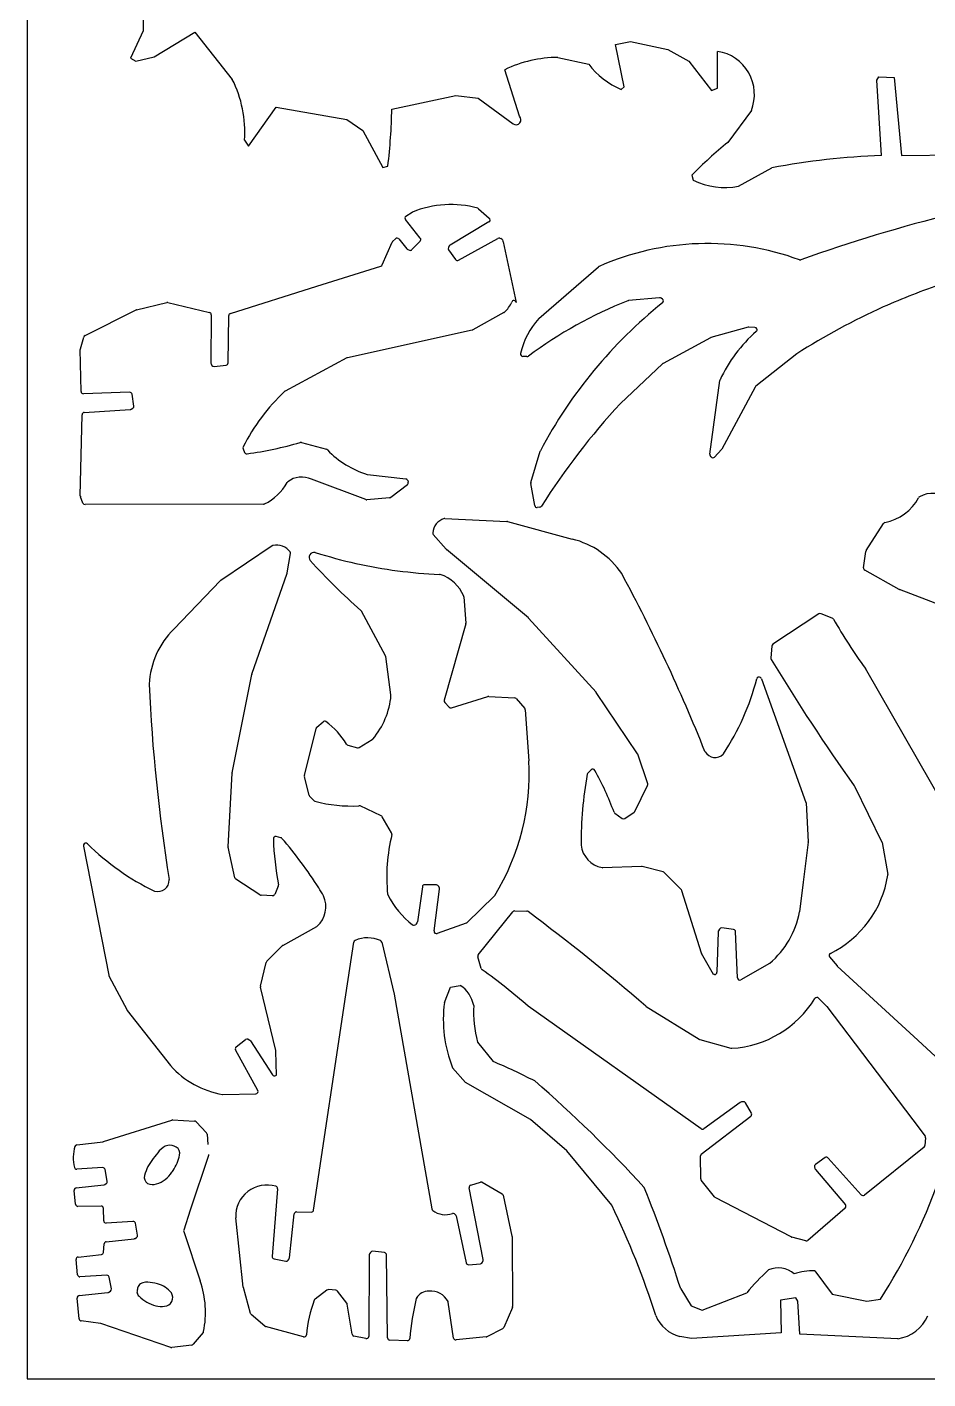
# Model space of a CAD drawing. Extents: x 0 to 821, y 0 to 548.
# Drawn here: x 0 to 156.1, y 0 to 234.2 of the extents above; entities that cross this region are included whole.
import ezdxf

# ---------------------------------------------------------------- set-up
doc = ezdxf.new("R2010")
doc.units = 0
doc.layers.add('WHITE', color=7, linetype='CONTINUOUS')

msp = doc.modelspace()

# ---------------------------------------------------------------- linework, layer by layer
at = {"layer": 'WHITE', "linetype": 'CONTINUOUS'}
for p, q in [((0, 548.229817), (0, 0)), ((20.054025, 237.36982), (20.143925, 233.530281)), ((20.143925, 233.530281), (17.923925, 228.790281)), ((22.043925, 228.990281), (29.083925, 233.260281)), ((29.083925, 233.260281), (35.573925, 225.090281)), ((101.973925, 231.130281), (104.603925, 231.650281)), ((103.493925, 223.830281), (101.973925, 231.130281)), ((104.603925, 231.650281), (111.073925, 230.290281)), ((111.073925, 230.290281), (114.713925, 228.220281)), ((119.633925, 223.550281), (119.683925, 229.950281)), ((17.923925, 228.790281), (18.843925, 228.230281)), ((18.843925, 228.230281), (22.043925, 228.990281)), ((92.013947, 228.889555), (97.333925, 227.710281)), ((114.713925, 228.220281), (118.613925, 223.190281)), ((85.363889, 218.720479), (82.793925, 226.760281)), ((147.293925, 224.940281), (147.593925, 225.550281)), ((148.084126, 211.899486), (147.293925, 224.940281)), ((147.593925, 225.550281), (150.263925, 225.420281)), ((150.263925, 225.420281), (151.543925, 211.900281)), ((102.953607, 223.349667), (103.493925, 223.830281)), ((118.613925, 223.190281), (119.633925, 223.550281)), ((38.383925, 213.500281), (43.193925, 220.260281)), ((43.193925, 220.260281), (55.443925, 218.150281)), ((63.223599, 219.948762), (74.303925, 222.290281)), ((74.303925, 222.290281), (78.193925, 221.850281)), ((78.193925, 221.850281), (84.243925, 217.370281)), ((55.443925, 218.150281), (58.223925, 216.250281)), ((125.523835, 219.729624), (121.463925, 214.190281)), ((58.223925, 216.250281), (61.683925, 209.830281)), ((37.694002, 214.580079), (38.383925, 213.500281)), ((151.543925, 211.900281), (161.583925, 212.040281)), ((61.683925, 209.830281), (62.533925, 210.090281)), ((115.183593, 208.499956), (115.453925, 207.610281)), ((123.294248, 206.580209), (129.073925, 209.780281)), ((65.67394, 201.389807), (66.733925, 202.080281)), ((78.263907, 202.700272), (80.113925, 201.070281)), ((68.153963, 197.609955), (65.583925, 200.800281)), ((80.053967, 200.420017), (73.313925, 196.400281)), ((61.563914, 192.989974), (63.293925, 196.870281)), ((63.363884, 196.989584), (63.833925, 197.480281)), ((64.433967, 197.450119), (65.813925, 195.730281)), ((66.703971, 195.60015), (68.133925, 197.080281)), ((74.783938, 193.779999), (81.583925, 197.560281)), ((81.91393, 197.589527), (82.133925, 197.520281)), ((82.373966, 197.299526), (82.483925, 197.050281)), ((82.503964, 196.980092), (84.763925, 186.470281)), ((65.983924, 195.609658), (66.273925, 195.500281)), ((73.183924, 196.26042), (73.023925, 195.990281)), ((73.043896, 195.550273), (74.273925, 193.890281)), ((50.223925, 189.270281), (61.313925, 192.770281)), ((88.703925, 183.660281), (99.02395, 192.629577)), ((35.243968, 184.550397), (50.223925, 189.270281)), ((10.05393, 180.709574), (18.903925, 185.150281)), ((18.993924, 185.180281), (24.233925, 186.420281)), ((24.423924, 186.420281), (31.623925, 184.730281)), ((109.633925, 187.280281), (104.223917, 186.769742)), ((110.113925, 187.040281), (109.923642, 187.189816)), ((31.923926, 184.339593), (31.853925, 176.020281)), ((34.853884, 175.980322), (34.963925, 184.180281)), ((82.643966, 184.699589), (77.273925, 181.710281)), ((9.243922, 178.419811), (9.853925, 180.460281)), ((77.163891, 181.669923), (55.513925, 176.880281)), ((118.443925, 180.340281), (110.223522, 175.900479)), ((124.963925, 182.160281), (118.523428, 180.369595)), ((126.133925, 182.140281), (125.073941, 182.170101)), ((9.363923, 171.030458), (9.233925, 178.290281)), ((31.903954, 175.820162), (32.053925, 175.560281)), ((55.403925, 176.840426), (44.733925, 171.090281)), ((86.643925, 177.080281), (85.913893, 177.119687)), ((110.143925, 175.840281), (102.82362, 168.980158)), ((133.393925, 177.550281), (126.273927, 171.930283)), ((32.4439, 175.35973), (34.493925, 175.590281)), ((118.333925, 160.200281), (120.063924, 172.930281)), ((126.173925, 171.810281), (120.394123, 161.039878)), ((17.783941, 170.890256), (9.783925, 170.640281)), ((18.523969, 168.52038), (18.193925, 170.560281)), ((9.233923, 152.95974), (9.543925, 167.020281)), ((9.913922, 167.409741), (17.893925, 167.890281)), ((18.073925, 167.950281), (18.343925, 168.120281)), ((47.573925, 162.200281), (51.893925, 161.020281)), ((37.443948, 161.090012), (37.703925, 160.480281)), ((87.333925, 155.280281), (88.943962, 160.709937)), ((118.533925, 159.730281), (118.394292, 159.919571)), ((120.333925, 160.960281), (119.154362, 159.680325)), ((58.703973, 152.320496), (49.323925, 155.840281)), ((59.023928, 156.66968), (65.633925, 155.890281)), ((65.913905, 154.879926), (63.033925, 152.700281)), ((65.973971, 155.610302), (66.063925, 155.310281)), ((87.983925, 151.260281), (87.323901, 155.099667)), ((9.683927, 151.699508), (9.263925, 152.810281)), ((62.823898, 152.619994), (58.873925, 152.290281)), ((40.983903, 151.520265), (10.053925, 151.440281)), ((88.843925, 150.980281), (88.423922, 150.930281)), ((72.4239, 149.039829), (83.163925, 148.510281)), ((83.243963, 148.499588), (94.483925, 145.460281)), ((145.433513, 143.500182), (148.403925, 148.190281)), ((72.63397, 143.700473), (70.403925, 146.260281)), ((42.503932, 144.300039), (33.573925, 138.320281)), ((45.083924, 139.610279), (45.663925, 142.950281)), ((86.893924, 131.81028), (72.673925, 143.650281)), ((144.963453, 140.490198), (145.373925, 143.340281)), ((33.503921, 138.26985), (25.433925, 129.870281)), ((38.963911, 122.080247), (45.063925, 139.550281)), ((151.113924, 136.730281), (145.163925, 140.080281)), ((168.963308, 129.989851), (151.173925, 136.710281)), ((75.723925, 135.440281), (76.043942, 130.92981)), ((62.123925, 125.250281), (57.963924, 133.000081)), ((98.613931, 118.930104), (86.933925, 131.780281)), ((137.244023, 132.510404), (129.253925, 127.250281)), ((139.553425, 131.780105), (137.603925, 132.550281)), ((76.033925, 130.800281), (72.313956, 117.55042)), ((129.07416, 126.950339), (128.903925, 124.880281)), ((63.073925, 118.490281), (62.163898, 125.110073)), ((35.543925, 105.00998), (38.943925, 122.030281)), ((163.534112, 91.220038), (145.283925, 123.030281)), ((127.104393, 121.480091), (127.143925, 121.440281)), ((127.274365, 121.26021), (134.983925, 99.869981)), ((72.413925, 117.170281), (73.143906, 116.370327)), ((73.553925, 116.260281), (79.883957, 118.190399)), ((80.013925, 118.200281), (84.503924, 117.980281)), ((84.783925, 117.840281), (86.243901, 116.140314)), ((105.78349, 108.290262), (98.643925, 118.880281)), ((86.343925, 115.910281), (86.963909, 107.090028)), ((48.063925, 104.499981), (50.083943, 112.669812)), ((50.203925, 112.870281), (51.293966, 113.830058)), ((57.563925, 109.360281), (59.83394, 110.760073)), ((55.613925, 109.750281), (57.243888, 109.310353)), ((107.573615, 103.090034), (105.833925, 108.200281)), ((97.183925, 104.949981), (97.753925, 105.500281)), ((34.873924, 92.189981), (35.543925, 104.949981)), ((48.873925, 101.129981), (48.063924, 104.299984)), ((49.703925, 100.189981), (48.973882, 100.960034)), ((105.353894, 98.309997), (107.553925, 102.789981)), ((143.374042, 102.699951), (148.163925, 92.999981)), ((61.373925, 97.529981), (57.723894, 99.240027)), ((135.003965, 99.759961), (135.383925, 93.049981)), ((63.183925, 94.589981), (61.543948, 97.370024)), ((101.863942, 97.970002), (103.133925, 97.069981)), ((103.58388, 97.060034), (105.223925, 98.159981)), ((43.963878, 93.75005), (43.193925, 93.929981)), ((9.773928, 92.260028), (14.163925, 69.949981)), ((9.803926, 92.53003), (9.783925, 92.469981)), ((36.013891, 86.809976), (34.873925, 92.089981)), ((135.383924, 92.979978), (134.513925, 86.029981)), ((148.193694, 92.890027), (149.173925, 87.369981)), ((106.494007, 88.759983), (99.733925, 88.549981)), ((110.254137, 87.820037), (106.603925, 88.749981)), ((113.403865, 84.699997), (110.443925, 87.709981)), ((40.373919, 83.859998), (36.183925, 86.559981)), ((43.543923, 85.360033), (42.923925, 83.939981)), ((68.513925, 85.249981), (67.653875, 79.17997)), ((70.983925, 85.569981), (68.923918, 85.600026)), ((70.553925, 77.589981), (71.493888, 84.829959)), ((71.463925, 85.029981), (71.343881, 85.320026)), ((116.874323, 73.759952), (113.493925, 84.539981)), ((134.513925, 86.029981), (133.873925, 80.929981)), ((42.533972, 83.699979), (40.573925, 83.789981)), ((81.003925, 83.669981), (76.243883, 79.030016)), ((78.193878, 73.449969), (84.193925, 80.909981)), ((84.513902, 81.060023), (86.593925, 81.019981)), ((44.313891, 75.090033), (50.213925, 78.379981)), ((67.563925, 78.979981), (67.363876, 78.740039)), ((76.093925, 78.939981), (71.08391, 77.160028)), ((119.774325, 77.450052), (119.553925, 70.449981)), ((119.983925, 77.909981), (119.833925, 77.639981)), ((122.444302, 77.859985), (120.383925, 78.109981)), ((123.113804, 69.479996), (122.793925, 77.479981)), ((41.573904, 72.339982), (44.223925, 75.019981)), ((55.253925, 66.529981), (56.623925, 75.669981)), ((61.463883, 75.659973), (63.633925, 66.629981)), ((78.703939, 71.079974), (78.123925, 73.089981)), ((118.963925, 70.069981), (116.903925, 73.679981)), ((139.084199, 73.089994), (140.383925, 71.539981)), ((40.483924, 68.04998), (41.463925, 72.149981)), ((128.654002, 71.969965), (123.713925, 69.149981)), ((140.423924, 71.499982), (153.663925, 59.309981)), ((14.203929, 69.839981), (17.333925, 63.889981)), ((73.403925, 67.879981), (75.053925, 68.159981)), ((119.123437, 70.060043), (118.963925, 70.069981)), ((43.133902, 56.879965), (40.483925, 67.859981)), ((49.663918, 29.239997), (55.253925, 66.529981)), ((63.633925, 66.629981), (70.153925, 29.449981)), ((72.333962, 65.209942), (73.403925, 67.879981)), ((137.174234, 65.970042), (138.593925, 64.529981)), ((17.3739, 63.829967), (24.863925, 54.279981)), ((116.803928, 43.349979), (86.873925, 64.549981)), ((107.294117, 64.520027), (116.493925, 58.829981)), ((138.633925, 64.489981), (153.523925, 44.859981)), ((36.253944, 57.529971), (37.883925, 58.799981)), ((38.323951, 58.829966), (38.603925, 58.679981)), ((38.743948, 58.549952), (42.533925, 52.659981)), ((116.593719, 58.789964), (121.993925, 57.289981)), ((153.663925, 59.309981), (161.143925, 52.429981)), ((39.983974, 49.990035), (36.143925, 57.019981)), ((43.233925, 52.639981), (43.143925, 56.799981)), ((78.083923, 58.339933), (80.753925, 54.999981)), ((75.973925, 51.369981), (73.743925, 53.909981)), ((43.103886, 52.550022), (43.233925, 52.639981)), ((33.953923, 49.279981), (39.643925, 49.399981)), ((87.243925, 44.959981), (75.973925, 51.369981)), ((123.603437, 47.90999), (117.273925, 43.349981)), ((124.093868, 48.020007), (123.793925, 47.979981)), ((125.534203, 46.039998), (124.493925, 47.829981)), ((13.253925, 41.119981), (25.093925, 44.839981)), ((25.233925, 44.859981), (29.013936, 44.680019)), ((29.283925, 44.549981), (31.103947, 42.639995)), ((93.543925, 39.499981), (87.243925, 44.959981)), ((116.853982, 38.940003), (125.433925, 45.529981)), ((153.523925, 44.859981), (155.653925, 42.049981)), ((31.213925, 42.399981), (31.353925, 40.609981)), ((8.633925, 40.549981), (13.183927, 41.099962)), ((155.473926, 40.169981), (145.123925, 31.859981)), ((155.733471, 41.780016), (155.613925, 40.449981)), ((31.473925, 38.689981), (28.263925, 29.249981)), ((101.334336, 30.080181), (93.543925, 39.499981)), ((116.753925, 34.669982), (116.703925, 38.619981)), ((138.323903, 38.329998), (136.623925, 37.159981)), ((144.573813, 31.899998), (138.853925, 38.269981)), ((13.093925, 36.599981), (8.623917, 36.330005)), ((13.893925, 34.249981), (13.513926, 36.280024)), ((136.463562, 36.749987), (136.523925, 36.439981)), ((136.613926, 36.259978), (141.833925, 30.169981)), ((8.533925, 33.109981), (13.283918, 33.60001)), ((13.473925, 33.669981), (13.723925, 33.839965)), ((43.393932, 32.96003), (42.483925, 21.229981)), ((79.033962, 20.720029), (76.613925, 33.129981)), ((76.893889, 33.589966), (78.583925, 34.099981)), ((78.903879, 34.060012), (82.323925, 32.079981)), ((119.114133, 31.539996), (116.833925, 34.429981)), ((8.423925, 30.259981), (8.173925, 32.669978)), ((82.513911, 31.810027), (84.043925, 24.759981)), ((132.443927, 24.58998), (119.243925, 31.429981)), ((12.823925, 29.939981), (8.833925, 29.899973)), ((13.293925, 27.389981), (13.233925, 29.549981)), ((28.263925, 29.249981), (27.163924, 25.769977)), ((45.473896, 20.990047), (46.323925, 28.599981)), ((46.723894, 28.95003), (49.263925, 28.899981)), ((74.103937, 28.590003), (74.223925, 28.499981)), ((74.363962, 28.270025), (76.103925, 20.099981)), ((141.793871, 29.609968), (135.333925, 23.999981)), ((18.353925, 27.279981), (13.713921, 26.999959)), ((19.153925, 24.929981), (18.773906, 26.960024)), ((37.483948, 15.890038), (36.183925, 27.929981)), ((13.243925, 21.929981), (13.363928, 23.419982)), ((13.713925, 23.779981), (18.543898, 24.280015)), ((18.723925, 24.349981), (18.983945, 24.519965)), ((27.163925, 25.519981), (30.01392, 16.979986)), ((84.053902, 24.679965), (84.143925, 12.540001)), ((134.963905, 23.910032), (132.533925, 24.559981)), ((8.853925, 21.119981), (12.893919, 21.569982)), ((59.293952, 21.449971), (59.213925, 7.370001)), ((59.503899, 21.910033), (59.353925, 21.649981)), ((61.943919, 21.879976), (59.893925, 22.109981)), ((62.483875, 7.120006), (62.303925, 21.479981)), ((8.753925, 18.039981), (8.493926, 20.689981)), ((42.8039, 20.809974), (44.823925, 20.379981)), ((45.23391, 20.549965), (45.403925, 20.799981)), ((76.52396, 19.789952), (78.583925, 19.949981)), ((78.923878, 20.230001), (79.023925, 20.519981)), ((13.833925, 17.959981), (9.173929, 17.679974)), ((14.633925, 15.609981), (14.253926, 17.640024)), ((136.503617, 18.73), (139.543925, 14.710001)), ((9.053925, 14.460001), (14.023923, 14.97)), ((14.203925, 15.030001), (14.463931, 15.21)), ((38.723919, 11.360001), (37.493925, 15.829981)), ((51.983893, 15.389998), (49.913925, 13.830001)), ((53.513917, 15.370003), (52.253925, 15.469981)), ((55.413954, 13.149999), (53.793925, 15.210001)), ((113.283588, 15.610195), (115.123925, 12.690001)), ((116.973925, 11.920001), (124.713925, 14.910001)), ((139.543925, 14.710001), (145.513925, 13.460001)), ((9.023925, 10.400001), (8.693925, 14.019998)), ((56.343904, 7.759999), (55.493925, 12.960001)), ((73.923947, 7.090003), (73.003925, 13.290001)), ((84.103944, 12.380004), (82.613925, 8.900001)), ((115.123925, 12.690001), (116.973925, 11.920001)), ((133.233925, 14.040001), (130.583925, 13.640001)), ((130.583925, 13.640001), (130.713925, 8.010001)), ((133.583925, 13.470001), (133.233925, 14.040001)), ((133.943925, 7.750001), (133.583925, 13.470001)), ((145.513925, 13.460001), (147.893925, 13.820001)), ((12.743925, 9.600001), (9.373917, 10.040004)), ((24.913925, 5.470001), (12.813928, 9.579999)), ((41.193881, 9.159997), (38.853925, 11.170001)), ((30.513925, 8.030001), (28.803934, 6)), ((47.923964, 7.299996), (41.343925, 9.080001)), ((58.733874, 6.980003), (56.653925, 7.430001)), ((79.553903, 7.280004), (74.363925, 6.750001)), ((82.423908, 8.699997), (79.693925, 7.320001)), ((115.133925, 7.030001), (113.153925, 7.350001)), ((130.713925, 8.010001), (115.133925, 7.030001)), ((150.903541, 6.969999), (133.943925, 7.750001)), ((28.543925, 5.860001), (25.09393, 5.450001)), ((65.913932, 6.63), (62.863925, 6.720001)), ((0, 0), (820.574183, 0))]:
    msp.add_line(p, q, dxfattribs=at)
for centre, radius, start, end in [((118.517157, 222.504868), 7.53628, -21.607803, 81.093639), ((91.979702, 208.011283), 20.8783, 89.906021, 116.101819), ((108.698799, 236.555157), 14.401118, -142.107652, -113.511974), ((17.335525, 215.942281), 20.404047, -3.828, 26.637385), ((-37.688653, 222.054959), 100.934229, -6.807812, -1.195679), ((84.713249, 218.120578), 0.884993, -122.026706, 42.676555), ((172.201925, 151.880281), 80.354718, 129.155355, 135.201), ((152.766403, 83.572879), 128.412, 92.089635, 100.632193), ((120.923745, 218.890368), 12.536319, -115.869185, -79.100271), ((65.894864, 201.054438), 0.401596, 123.374883, 219.262092), ((66.983925, 201.770281), 0.398246, 118.496, 128.884496), ((73.432132, 185.849416), 17.5729, 74.582436, 112.194548), ((77.993751, 202.405797), 0.399625, 47.466144, 73.997797), ((224.136782, -56.666048), 266.190773, 103.854839, 109.766528), ((79.853781, 200.766371), 0.400045, -59.972821, 49.43678), ((63.666738, 196.731826), 0.397693, 139.599054, 159.626141), ((64.120635, 197.200393), 0.400674, 38.554797, 135.689909), ((67.844, 197.356465), 0.400417, -43.609655, 39.276478), ((81.780418, 197.219571), 0.39331, 70.156196, 119.972784), ((82.004946, 197.139149), 0.402364, 23.489901, 71.303684), ((82.109625, 196.905281), 0.401404, 10.7421, 21.175859), ((66.123635, 195.986665), 0.402062, -140.381353, -110.333587), ((66.414628, 195.870241), 0.395814, -110.822811, -43.029055), ((73.364125, 195.785281), 0.397191, 148.927392, 216.274), ((73.531017, 196.068145), 0.396791, 123.169684, 151.01536), ((117.908925, 150.250281), 46.4113, 69.919329, 113.875), ((61.193495, 193.159395), 0.407325, -72.802871, -24.578317), ((74.592723, 194.130151), 0.398961, -143.041487, -61.36139), ((99.276517, 192.324858), 0.395783, 112.619873, 129.653759), ((133.978925, 194.220281), 0.403268, -109.558, -70.40018), ((194.030925, 83.235681), 112.141, 108.406, 114.014), ((19.074925, 184.787281), 0.401261, 101.646, 115.223923), ((24.328925, 186.040281), 0.391695, 75.9638, 104.036243), ((79.859827, 188.134535), 4.4346, -49.939105, -21.212859), ((84.369625, 186.380281), 0.404441, 12.85764, 158.278), ((131.208668, 117.876786), 74.0014, 111.476954, 126.776964), ((161.677925, 122.325281), 82.2478, 128.815425, 152.125), ((104.273922, 186.372368), 0.400508, 97.172338, 113.415742), ((109.668443, 186.881679), 0.400094, 50.368489, 94.94945), ((109.873925, 186.721281), 0.399122, -51.214, 53.043987), ((194.125645, 83.277102), 112.141759, 114.066819, 122.790038), ((31.522628, 184.341971), 0.401305, -0.339503, 75.379372), ((35.363125, 184.169281), 0.399352, 107.362, 178.421608), ((82.478139, 185.063803), 0.400187, -65.520181, -53.897504), ((97.939384, 174.99077), 12.667049, 136.81043, 168.113594), ((10.239068, 180.356162), 0.398969, 117.648282, 164.872406), ((77.082111, 182.063071), 0.401564, -78.249299, -61.466878), ((118.62014, 179.984828), 0.396735, 104.109082, 116.369846), ((143.033304, 162.418613), 25.278805, 131.196777, 155.155043), ((125.054269, 181.769312), 0.401271, 87.190012, 103.011472), ((126.123595, 181.741859), 0.398556, -49.300234, 88.514859), ((9.635805, 178.324281), 0.403316, 166.3, 184.835843), ((32.255425, 176.014281), 0.401545, 179.143838, 208.912), ((34.452925, 175.989281), 0.401101, -84.133056, -1.28), ((55.593044, 176.490183), 0.39804, 101.465165, 118.367455), ((85.941125, 177.523281), 0.404511, 169.091385, 266.14), ((86.676209, 177.480226), 0.401246, -94.615025, -55.424957), ((110.421394, 175.556121), 0.39716, 119.88218, 134.317488), ((32.399078, 175.752005), 0.394828, -150.948864, -83.481537), ((9.764119, 171.040102), 0.400312, -178.61952, -87.164101), ((67.592608, 146.351009), 33.700275, 132.919038, 153.420703), ((44.908925, 170.730281), 0.400281, 115.924902, 131.455), ((120.463458, 172.879203), 0.402785, 156.4924, 172.714628), ((126.523925, 171.620281), 0.398246, 128.884, 151.504361), ((17.801425, 170.492281), 0.398347, 9.82884, 92.5155), ((198.394071, 81.392931), 129.635, 137.49575, 147.440052), ((9.944435, 167.010281), 0.400635, 94.368, 178.569727), ((17.860925, 168.289281), 0.400362, -85.272012, -57.858), ((18.127525, 168.458281), 0.401339, -57.371137, 8.90256), ((29.443199, 224.169603), 64.506051, -82.266082, -73.879105), ((47.464486, 161.810123), 0.405216, 74.33131, 105.78266), ((37.813865, 161.249162), 0.4027, 153.360265, 203.278796), ((38.066725, 160.644281), 0.398146, -155.675143, -81.734), ((51.799025, 160.637281), 0.394582, 43.777, 76.083497), ((63.655225, 172.009281), 16.033842, -136.193469, -107.05), ((89.320931, 160.592319), 0.394892, 151.662691, 162.671494), ((118.727035, 160.137974), 0.398018, 170.993751, 213.279811), ((118.8647, 159.960604), 0.403065, -145.149957, -44.056811), ((120.050104, 161.237493), 0.396738, -44.325208, -29.874461), ((37.343357, 159.479152), 8.78865, -64.305061, -28.541754), ((45.40898, 155.074465), 0.401611, 125.825755, 149.227302), ((47.615915, 152.160192), 4.057135, 65.102956, 127.006397), ((59.047983, 157.071746), 0.402784, -103.495328, -93.423911), ((65.596425, 155.498281), 0.39379, 16.526, 84.535527), ((65.675521, 155.204351), 0.40259, -53.691957, 15.255266), ((87.713921, 155.168608), 0.396066, 163.62306, 190.024199), ((9.631612, 152.96183), 0.397695, -179.698847, -157.600059), ((58.856988, 152.688088), 0.398168, -112.600149, -87.562056), ((62.791634, 153.019249), 0.400557, -85.379885, -52.779412), ((147.226719, 156.476066), 8.234726, -79.874769, -27.760768), ((154.874544, 152.45105), 0.40761, 121.178459, 152.305816), ((156.839633, 149.110553), 4.28321, 46.935464, 120.534434), ((10.056807, 151.838058), 0.397788, -159.616568, -90.415116), ((40.981232, 151.919294), 0.399038, -89.616447, -64.354721), ((88.377925, 151.327281), 0.399656, -170.349128, -83.391), ((88.796034, 151.381306), 0.403874, -83.189962, -33.206236), ((73.117925, 146.345281), 2.811407, 107.256, 175.830655), ((72.3811, 148.638399), 0.403705, 83.91426, 103.929579), ((83.15106, 148.109066), 0.401421, 76.61832, 88.163452), ((148.739917, 147.977111), 0.39791, 99.479125, 147.607049), ((70.715367, 146.515784), 0.402838, 175.172815, 219.36495), ((91.061603, 131.391757), 14.4788, 34.008028, 76.32774), ((42.734162, 143.974549), 0.398685, 104.554604, 125.273057), ((43.298827, 141.63256), 2.807731, 35.173538, 103.697443), ((45.274525, 143.017281), 0.395122, -9.762697, 36.0761), ((49.768356, 142.315105), 0.867441, 80.340206, 218.972066), ((49.792221, 142.790853), 0.398431, 64.567637, 72.216403), ((74.829025, 221.713281), 82.4038, -107.563, -102.493), ((72.964302, 143.922424), 0.397971, -146.102721, -136.856572), ((145.774438, 143.282081), 0.40472, 147.39167, 171.732126), ((119.779097, 204.733965), 94.662071, -138.306204, -130.841057), ((74.925681, 221.688001), 82.400088, -102.56242, -92.400821), ((33.770842, 137.973137), 0.399105, 119.564035, 131.974344), ((44.692925, 139.707281), 0.402852, -22.937138, -13.933), ((71.456228, 138.96195), 0.398685, 71.3163, 87.453123), ((69.564432, 133.019022), 6.635393, 22.517624, 72.28066), ((-159.494348, -2.111), 298.308, 21.797711, 28.338525), ((145.362972, 140.431605), 0.403793, 171.656518, 240.465674), ((151.268925, 137.095281), 0.396548, -113.009, -103.861028), ((75.325425, 135.404281), 0.400142, 5.162018, 22.9276), ((57.6092, 132.825898), 0.395182, 26.152742, 48.002644), ((86.679925, 131.483281), 0.3908, 49.462314, 56.7979), ((137.462753, 132.180346), 0.395956, 69.112556, 123.532555), ((139.408575, 131.405187), 0.401927, 30.807885, 68.875841), ((221.574067, 178.270278), 94.1894, -150.305403, -144.092538), ((35.611104, 119.572754), 14.478053, 134.663229, 176.923974), ((75.64292, 130.895672), 0.402473, -13.710363, 4.865682), ((129.475925, 126.913281), 0.40355, 123.375042, 174.73), ((61.770095, 125.0736), 0.395489, 5.291523, 26.53472), ((129.302878, 124.851627), 0.399981, 175.89194, 211.956135), ((428.974144, 306.060878), 350.599401, -148.838014, -144.557124), ((39.326325, 121.906281), 0.402002, 154.358, 162.033792), ((319.148745, 133.959223), 298.30545, -177.385092, -170.843247), ((83.870925, 132.366281), 44.014484, -33.193299, -14.602), ((126.851413, 121.169697), 0.400429, 50.818946, 165.480659), ((126.898061, 121.124902), 0.399891, 19.777036, 52.060595), ((49.726125, 119.525281), 13.3951, -40.421, -4.817712), ((62.673925, 118.445281), 0.402523, -6.419, 6.418787), ((72.701589, 117.449145), 0.400645, 165.357988, 224.110081), ((79.979052, 117.799313), 0.402481, 85.029376, 103.666506), ((84.479925, 117.582281), 0.398723, 40.320741, 86.5492), ((98.289225, 118.701281), 0.397307, 26.777878, 35.1727), ((73.436625, 116.642281), 0.399554, -137.106, -72.92995), ((85.946525, 115.874281), 0.399007, 5.176229, 41.8158), ((50.475306, 112.571718), 0.40347, 132.26961, 165.928937), ((51.557625, 113.540281), 0.391774, 54.710594, 132.298), ((44.665725, 103.737181), 12.375, 30.081897, 54.8858), ((59.617425, 111.094281), 0.398213, -57.063, -39.699079), ((55.725943, 110.138603), 0.404156, -150.567613, -106.091174), ((57.347025, 109.699281), 0.40237, -104.852, -57.387952), ((105.463517, 108.051794), 0.399061, 21.844607, 36.69626), ((117.839483, 108.833138), 0.394691, -153.969816, -145.633082), ((119.247925, 109.659281), 2.026783, -148.832615, -46.066), ((120.354257, 108.463396), 0.399269, -41.321243, -28.991947), ((46.845325, 104.815681), 40.183, -31.617334, 3.24466), ((98.033814, 105.210174), 0.403113, 29.713261, 133.973093), ((56.071325, 81.545581), 48.578449, 19.987, 29.423095), ((35.943925, 104.979981), 0.401123, 175.711, 184.289153), ((48.453925, 104.399981), 0.402616, 165.618605, 194.381), ((163.405577, 92.817246), 67.3926, 169.818329, 180.295192), ((97.469279, 104.670342), 0.399531, 135.579601, 171.379358), ((107.193735, 102.96429), 0.40015, -25.824168, 18.315077), ((49.257325, 101.241181), 0.399228, -163.825911, -135.233), ((143.014925, 102.518481), 0.402284, 26.8085, 35.387636), ((49.992925, 100.460581), 0.395915, -136.883243, -105.979), ((56.079625, 122.368281), 23.1335, -105.534826, -86.421), ((57.54834, 98.881075), 0.399582, 63.937977, 93.531489), ((134.612925, 99.745681), 0.391269, 2.0914, 18.522932), ((61.199425, 97.174281), 0.396247, 29.6034, 63.868265), ((102.092325, 98.292081), 0.394906, -158.915331, -125.34), ((103.366325, 97.399981), 0.403621, -125.154832, -57.382), ((104.994225, 98.490381), 0.402401, -55.192281, -26.635), ((43.104025, 93.540081), 0.40013, 77.016116, 181.439), ((43.878725, 93.357281), 0.401836, 42.725565, 77.7674), ((92.512025, 87.004081), 30.1711, 166.025615, 185.772), ((62.845725, 94.379481), 0.398417, -12.976, 31.898662), ((10.164245, 92.346681), 0.399808, 162.037271, 192.517), ((10.182723, 92.389899), 0.403886, 45.902486, 159.698714), ((41.302762, 124.096637), 44.0233, -134.468339, -115.884639), ((35.273925, 92.139981), 0.403113, 172.875, 187.125016), ((91.263625, 94.833081), 48.577141, -178.462894, -169.031), ((-6.569175, 49.277581), 67.3943, 32.049, 41.1553), ((100.510025, 93.004181), 4.527828, -173.225, -101.027418), ((134.983925, 93.014981), 0.401528, -5.001, 5.000645), ((147.797841, 92.84186), 0.398772, 6.937583, 23.360753), ((36.407425, 86.894781), 0.402546, -167.839, -123.725596), ((99.732725, 88.948981), 0.399002, -102.855, -89.827682), ((106.513925, 88.369081), 0.391388, 76.705833, 92.9169), ((110.15467, 87.429843), 0.402673, 44.082715, 75.699046), ((131.207482, 90.034664), 18.1825, -63.873448, -8.841516), ((148.773925, 87.304981), 0.405247, -9.23, 9.229886), ((22.254925, 84.852981), 0.401268, -115.224, -101.640869), ((22.623725, 86.439781), 2.030212, -102.799, -0.274742), ((24.259552, 86.397185), 0.395728, 4.76326, 13.277699), ((43.184425, 85.523881), 0.39515, -24.502, 9.622777), ((-6.587975, 49.312381), 67.391838, 30.641887, 32.015441), ((68.912225, 85.198581), 0.401616, 88.3316, 172.646708), ((70.973225, 85.170481), 0.399687, 21.9721, 88.465786), ((71.095025, 84.872381), 0.401113, -6.071, 23.132951), ((113.108925, 84.428781), 0.400737, 16.110366, 42.6005), ((40.600825, 84.187581), 0.398509, -124.709, -93.870501), ((42.555925, 84.101181), 0.401758, -93.132, -23.655509), ((47.253925, 81.800081), 4.538598, -47.947996, 24.1925), ((62.894325, 84.008681), 0.402241, -174.449932, -153.627), ((75.590125, 90.304581), 14.5734, -153.623106, -127.028), ((80.715525, 83.948781), 0.401128, -44.030347, -29.709), ((84.507625, 80.657081), 0.402947, 89.1075, 141.124787), ((86.583725, 80.620081), 0.40003, 53.1021, 88.538909), ((-122.194154, -200.540189), 350.599, 49.124618, 53.403618), ((118.743925, 83.729881), 15.386889, -49.612, -10.48433), ((50.043225, 78.742081), 0.400318, -64.760026, -51.227), ((67.052625, 78.989881), 0.399122, -126.731195, -38.754), ((67.257525, 79.238081), 0.400588, -40.109544, -8.341), ((70.953225, 77.540581), 0.402367, 172.947403, 288.953), ((75.966825, 79.321781), 0.402353, -71.587564, -46.481), ((120.171256, 77.429811), 0.397446, 148.075578, 177.080851), ((120.333925, 77.709981), 0.403113, 82.874984, 150.255), ((122.392907, 77.461863), 0.401427, 2.58689, 82.644263), ((44.510125, 74.744881), 0.396977, 119.62, 136.132906), ((57.013525, 75.609481), 0.394269, 113.878, 171.173183), ((59.003125, 70.919881), 5.488425, 65.9027, 113.053296), ((61.075425, 75.568081), 0.399207, 13.309, 65.027808), ((78.504425, 73.202781), 0.396868, 141.481, 196.512564), ((117.262326, 73.858108), 0.400226, -165.803308, -153.572334), ((139.393925, 73.348681), 0.403519, 116.441794, 219.869), ((41.850025, 72.053281), 0.398025, 133.923, 165.939317), ((79.083725, 71.203381), 0.399323, -161.999, -123.393349), ((24.608325, -6.129819), 94.194687, 48.621456, 54.8307), ((119.153415, 70.459544), 0.400624, -94.291295, -1.36787), ((128.460925, 72.324581), 0.403698, -61.433, -51.173952), ((140.688925, 71.804981), 0.404042, -139.014176, -130.986), ((14.554075, 70.029581), 0.398187, -168.468544, -151.565), ((40.873925, 67.954981), 0.401404, 166.31, 193.69005), ((72.267225, 63.729881), 5.233687, 10.459, 57.828559), ((123.510925, 69.491581), 0.397366, -178.329, -59.278581), ((121.068925, 75.433281), 18.183921, -86.675416, -31.619), ((136.891464, 65.690246), 0.3978, 44.697113, 148.171301), ((17.690825, 64.084581), 0.406506, -151.398539, -141.222), ((94.683825, 62.260781), 22.54363, 172.483, 201.742038), ((97.513025, 63.598681), 20.128141, 176.9206, 195.145), ((107.51435, 64.852188), 0.39854, -132.825647, -123.545577), ((138.333925, 64.229981), 0.396989, 40.9144, 49.085617), ((38.126825, 58.479481), 0.402145, 60.645, 127.157699), ((38.406825, 58.327281), 0.404037, 33.4449, 60.80215), ((116.690303, 59.175266), 0.397223, -119.628811, -104.072528), ((36.494225, 57.211281), 0.399131, 127.015, 208.639101), ((42.743825, 56.790581), 0.40021, 1.345867, 12.9063), ((122.089316, 57.680985), 0.402473, -103.710363, -85.134378), ((36.392025, 64.471081), 15.386865, -138.522594, -99.381), ((44.400425, -31.809019), 94.113652, 62.4199, 67.277249), ((42.872025, 52.880381), 0.403594, -146.900549, -54.937), ((-64.097875, -124.088719), 232.370057, 42.5909, 49.122953), ((33.974725, 49.675581), 0.396054, -103.243195, -93.01), ((39.633425, 49.799081), 0.399238, -88.492942, 28.5784), ((123.830925, 47.585381), 0.396331, 95.356725, 125.023), ((124.151925, 47.626181), 0.398119, 30.790986, 98.386), ((25.219525, 44.460781), 0.39946, 87.934114, 108.326), ((28.988825, 44.282481), 0.398331, 42.191438, 86.3856), ((125.18505, 45.84378), 0.400511, -51.582099, 29.335273), ((30.817025, 42.363281), 0.398617, 5.282925, 43.9624), ((117.038925, 43.679981), 0.405123, -125.455, -54.544526), ((14.613675, 38.280781), 6.6189, 162.419414, 194.442), ((8.680115, 40.156881), 0.395823, 96.701634, 161.878), ((13.109495, 41.492981), 0.400005, -79.276, -68.833009), ((25.084825, 37.750581), 2.781804, 104.806239, 141.297), ((24.789725, 38.760881), 1.729883, 52.869017, 103.908), ((25.335225, 39.097181), 1.15593, -16.443175, 64.4416), ((155.219925, 40.471981), 0.394614, -49.934, -3.195938), ((155.333962, 41.809001), 0.400559, -4.149552, 36.985265), ((38.466725, 26.177681), 20.472108, 139.43837, 148.809), ((19.076525, 40.306281), 7.52583, -33.889, -11.779), ((31.093725, 38.818781), 0.401371, -18.71479, 4.46271), ((117.106925, 38.626281), 0.403049, 128.878, 180.895618), ((138.554925, 37.999881), 0.402933, 42.092907, 124.985), ((8.592975, 36.730681), 0.401869, -165.494727, -85.584), ((13.118445, 36.196581), 0.404188, 11.9142, 93.478349), ((21.444325, 34.868781), 1.12684, 160.229729, 241.341), ((28.554125, 33.077381), 8.454122, 154.025582, 165.109), ((21.338525, 38.065981), 4.394645, -75.565748, -31.038), ((19.076525, 40.306281), 7.525703, -36.782328, -33.889), ((136.854733, 36.833345), 0.399954, 125.24589, 192.029728), ((136.912925, 36.521981), 0.397549, -168.096497, -138.773), ((8.573925, 32.709981), 0.401995, 95.710593, 185.711), ((13.244385, 34.000181), 0.402119, -84.358, -55.194733), ((13.500905, 34.172681), 0.400547, -56.166, 11.127026), ((21.736287, 35.31956), 1.662939, -120.037403, -65.193858), ((41.564125, 28.210181), 5.387491, 73.2822, 182.981262), ((42.995125, 32.988281), 0.399766, -4.052, 72.717087), ((77.002925, 33.208381), 0.396822, 105.947, 191.394882), ((78.697725, 33.710781), 0.405496, 59.4463, 106.298638), ((-145.937086, -67.620973), 272.255, 17.800905, 21.728395), ((117.156925, 34.670981), 0.403001, -179.858, -143.272275), ((61.913927, 68.86956), 102.093163, -32.629813, -19.845597), ((82.120425, 31.734981), 0.400546, 10.7978, 59.465555), ((119.436093, 31.788262), 0.406564, -142.363945, -118.207467), ((144.869925, 32.170281), 0.401001, -137.611, -50.697524), ((8.822895, 30.300881), 0.401059, -174.146829, -88.424), ((12.833925, 29.539981), 0.400125, 1.4321, 91.432096), ((46.722125, 28.548481), 0.401516, 89.7475, 172.630729), ((49.270725, 29.297281), 0.397358, -90.980552, -8.289), ((70.553925, 29.519981), 0.406079, -170.073754, -127.999), ((72.526625, 32.091181), 3.646839, -127.552433, -70.667), ((73.862225, 28.270281), 0.400819, 52.9105, 108.667833), ((73.969425, 28.187481), 0.403022, 11.8169, 50.840629), ((-24.162861, -30.962508), 139.555567, 17.485936, 25.938603), ((141.523925, 29.910681), 0.404149, -48.086, 39.910851), ((13.694115, 27.399781), 0.400312, -178.5972, -87.164), ((18.378425, 26.876581), 0.404188, 11.9142, 93.475519), ((27.543925, 25.644981), 0.400031, 161.792, 198.208484), ((13.759555, 23.385481), 0.397128, 96.597821, 175.016), ((18.493525, 24.675981), 0.399157, -82.75, -54.749299), ((18.760925, 24.852681), 0.400547, -56.166, 11.127579), ((83.653825, 24.670581), 0.400213, 1.34374, 12.907699), ((132.612925, 24.946981), 0.394981, -115.332, -101.537521), ((135.064925, 24.300281), 0.403164, -104.513, -48.146942), ((8.889405, 20.724581), 0.396989, 95.127528, 185), ((12.848295, 21.964481), 0.397128, -83.403, -4.983739), ((42.882525, 21.201781), 0.399596, 175.953203, 258.653), ((59.690925, 21.439881), 0.397128, 148.058848, 178.544), ((59.848925, 21.717481), 0.395071, 83.459614, 150.835), ((61.902925, 21.481081), 0.401002, -0.15717, 84.1323), ((44.899125, 20.777981), 0.405042, -100.6996, -34.258), ((45.073725, 21.029581), 0.402179, -34.812286, -5.642), ((76.489725, 20.183081), 0.394648, -167.844403, -85.023), ((78.541425, 20.347981), 0.400263, -83.904829, -17.144), ((78.643925, 20.639281), 0.398287, -17.429544, 11.6965), ((152.992319, -8.351566), 36.6165, 131.952934, 140.559577), ((130.199925, 15.000571), 4.230067, 49.5602, 113.496007), ((9.153105, 18.080681), 0.401247, -174.178297, -87.025), ((13.858445, 17.556581), 0.404188, 11.9142, 93.478349), ((20.129025, 15.673081), 0.940044, 119.654528, 169.772), ((21.170825, 13.219021), 3.60137, 100.509836, 114.735), ((20.160225, 5.753655), 11.012034, 79.463379, 88.1594), ((21.402125, 11.921701), 4.72181, 74.878, 80.5925), ((21.364925, 11.929321), 4.724332, 39.431356, 74.418352), ((14.213865, 11.530891), 16.7133, -11.460805, 19.0282), ((136.255925, 7.778901), 10.953868, 88.7043, 107.600385), ((9.093925, 14.060001), 0.401995, 95.710593, 185.711), ((13.992925, 15.363001), 0.394221, -85.49, -57.640278), ((14.243795, 15.539681), 0.396421, -56.268, 10.21487), ((-0.692675, 18.253781), 20.042477, -9.343, -6.917108), ((19.891625, 15.015691), 0.807833, -178.886567, -124.511), ((23.785225, 18.500881), 6.013622, -136.350399, -104.162), ((23.714325, 14.110781), 1.536245, -85.161726, 32.2255), ((37.884625, 15.925981), 0.402321, -174.874, -166.195177), ((52.225425, 15.070451), 0.400545, 85.919785, 127.084), ((53.474225, 14.975541), 0.396459, 36.255392, 84.254), ((69.556225, 12.831261), 2.380361, 87.887557, 150.04), ((69.985925, 11.878941), 3.348527, 27.208763, 95.8613), ((23.422725, 18.470081), 5.90512, -100.822884, -85.91), ((71.405025, 5.595074), 23.072807, 159.567172, 174.89), ((50.158525, 13.516391), 0.397719, 127.952436, 160.371), ((55.101225, 12.906481), 0.39633, 7.760869, 37.9074), ((112.940261, 2.997283), 46.786815, 166.511897, 175.104746), ((67.826025, 13.802671), 0.396877, 146.797371, 164.311), ((72.614925, 13.227001), 0.394069, 9.19939, 27.6705), ((83.749825, 12.553531), 0.394332, -26.106, -1.966271), ((9.424545, 10.439361), 0.402553, -174.388828, -97.225), ((12.669495, 9.206981), 0.400005, 68.8335, 79.27634), ((39.105825, 11.481831), 0.400864, -162.307, -128.931692), ((114.656925, 13.356031), 6.191236, -157.332, -104.049643), ((149.892206, 13.718783), 6.82414, -81.477387, -23.844008), ((30.198525, 8.277941), 0.401156, -38.171344, -9.75), ((41.451025, 9.461521), 0.396267, -130.458, -105.680452), ((48.028325, 7.683051), 0.39697, -105.24, -4.757722), ((56.746325, 7.827421), 0.40802, -170.489, -103.088712), ((58.809925, 7.376791), 0.404057, -100.85, -0.962876), ((62.884125, 7.119741), 0.40025, 179.962, 267.107142), ((74.322525, 7.151101), 0.403231, -171.285, -84.107018), ((79.515225, 7.680381), 0.402253, -84.482, -63.624775), ((82.249525, 9.055911), 0.396352, -63.897, -23.163855), ((25.047225, 5.849635), 0.402354, -109.347595, -83.334), ((28.495725, 6.260965), 0.403851, -83.145349, -40.255), ((65.930114, 7.025253), 0.395584, -92.344427, -5.140792)]:
    msp.add_arc(centre, radius, start, end, dxfattribs=at)

doc.saveas('drawing.dxf')
